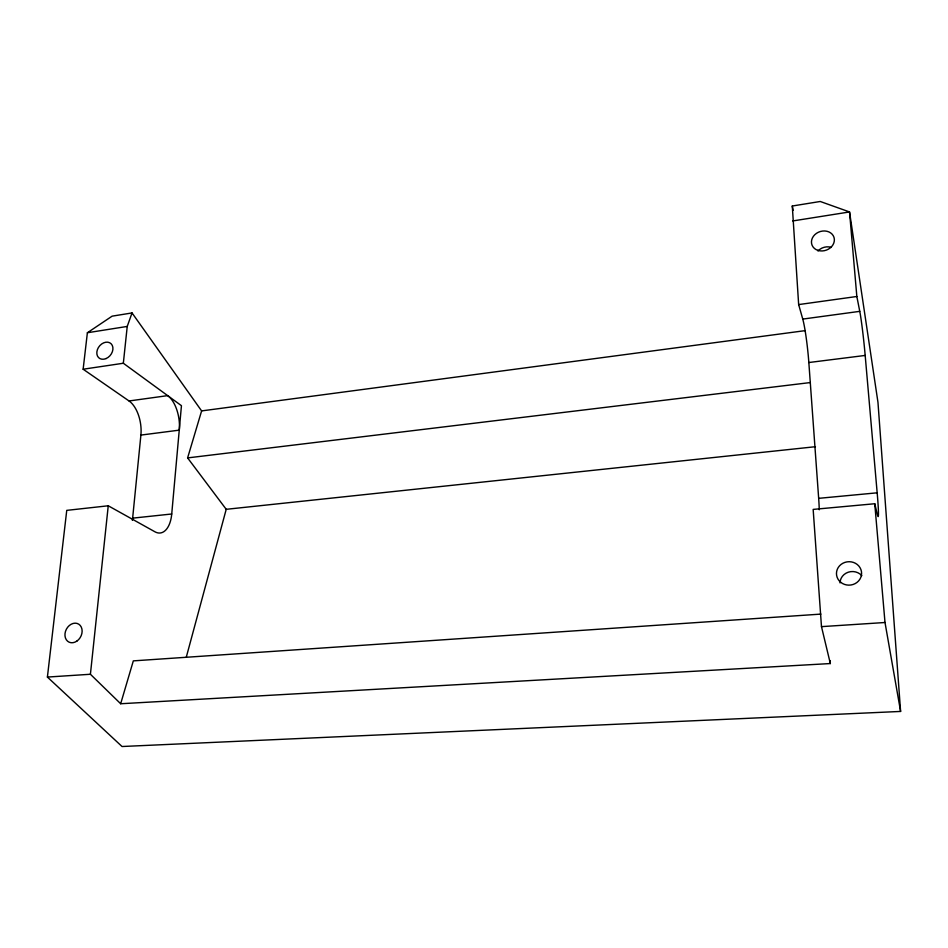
<?xml version="1.0" encoding="UTF-8"?>
<svg xmlns="http://www.w3.org/2000/svg" width="948" height="948" viewBox="0 0 948 948"><rect width="100%" height="100%" fill="white"/><g stroke="black" fill="none" stroke-linecap="round" stroke-linejoin="round"><path stroke-width="1.42" d="M819.262 509.775A34.555 2.951 84.2 0 0 818.669 498.34L808.834 362.527A33.429 2.737 83.7 0 0 802.755 319.085L798.654 304.581L792.291 206.012L820.245 201.486L849.538 211.949L877.966 402.331L900.6 711.438L122.031 746.514L47.4 677.073L66.751 510.368L108.25 505.782L154.939 531.792A27.599 14.54 83.5 0 0 171.73 513.994L181.447 405.685L123.335 363.25L83.14 369.222L87.382 332.748L112.125 316.158L132.033 312.935L201.616 410.911L187.609 457.908L226.217 509.313L186.246 657.343M132.365 520.345A27.302 15.121 83.5 0 0 132.637 518.153L140.897 435.085A26.817 14.445 81.1 0 0 129.047 400.968L83.14 369.222M830.211 660.614L830.33 663.553L120.669 703.748L90.415 674.265L108.25 505.782M123.335 363.25L127.233 326.432L132.033 312.935M120.669 703.748L133.324 660.875L820.897 614.103M87.382 332.748L127.233 326.432M792.729 220.955L849.538 211.949L856.838 296.487L859.765 311.347A33.867 1.458 83.9 0 1 865.18 355.441L877.173 492.818A35.017 1.576 84.1 0 1 877.433 514.788L874.755 503.744L813.159 509.408L821.478 626.64L830.33 663.553M798.654 304.581L856.838 296.487M129.047 400.968L167.725 395.624A27.101 13.888 81.3 0 1 179.291 430.143L140.897 435.085M802.755 319.085L859.765 311.347M201.616 410.911L805.35 330.615M808.834 362.527L865.18 355.441M187.609 457.908L810.386 382.554M132.637 518.153L171.73 513.994M226.217 509.313L815.446 446.709M818.669 498.34L877.173 492.818M47.4 677.073L90.415 674.265M821.478 626.64L885.005 622.504L900.6 711.438M792.291 206.012L793.109 210.361M874.755 503.744L885.005 622.504M817.994 250.983A11.412 9.634 -18.6 0 1 831.372 247.404M840.023 582.902A12.3 11.483 -2.5 0 1 848.259 572.201A12.3 11.483 -2.5 0 1 861.815 575.661M106.058 358.569A9.35 7.134 -51.6 0 0 111.189 343.828A9.35 7.134 -51.6 0 0 97.371 349.729A9.35 7.134 -51.6 0 0 106.058 358.569M817.875 250.367A11.649 9.788 -19.1 0 0 834.347 239.18A11.649 9.788 -19.1 0 0 816.489 233.327A11.649 9.788 -19.1 0 0 817.875 250.367M840.829 582.38A12.573 11.72 -3.7 0 0 861.376 575.495A12.573 11.72 -3.7 0 0 844.869 562.401A12.573 11.72 -3.7 0 0 840.829 582.38M76.895 641.085A10.227 8.082 -62.2 0 0 78.731 624.163A10.227 8.082 -62.2 0 0 65.009 633.655A10.227 8.082 -62.2 0 0 76.895 641.085"/></g></svg>
